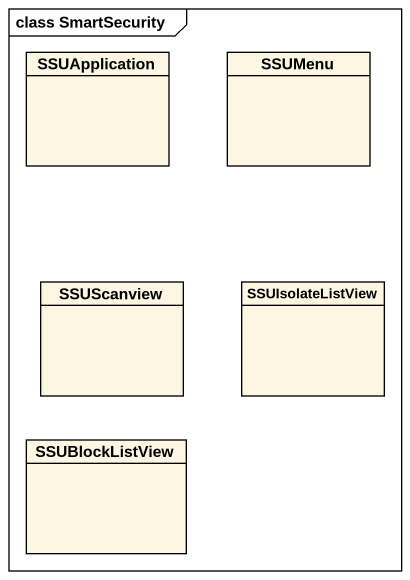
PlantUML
@startuml
mainframe class SmartSecurity
hide circle
hide empty members
class SSUApplication
class SSUMenu
class SSUScanview
class SSUIsolateListView
class SSUBlockListView
@enduml
